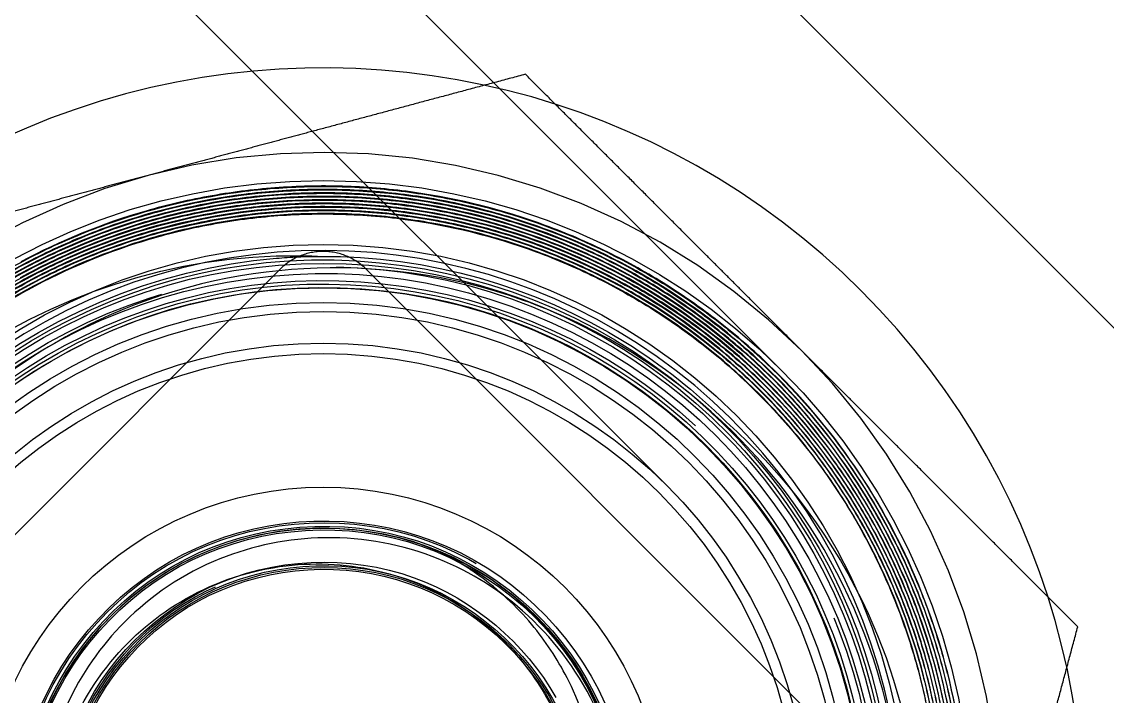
# Model space of a CAD drawing. Header units: millimetres. Extents: x -46397 to 283259, y -8690 to 23983.
# Drawn here: x -18943.75 to -18915.79, y 14786.67 to 14804.05 of the extents above; entities that cross this region are included whole.
import ezdxf

# ---------------------------------------------------------------- set-up
doc = ezdxf.new("R2010")
doc.units = ezdxf.units.MM
doc.linetypes.add('PHANTOM', pattern=[63.5, 31.75, -6.35, 6.35, -6.35, 6.35, -6.35])

# ---------------------------------------------------------------- blocks, each defined once
blk = doc.blocks.new('BO-2')
at = {"color": 251, "linetype": 'PHANTOM', "ltscale": 5}
for p, q in [((742.137, -633.058), (814.209, -705.13)), ((770.389, -676.878), (727.126, -633.615)), ((773.35, -673.918), (739.254, -639.822)), ((751.562, -680.182), (760.432, -671.312)), ((762.65, -671.312), (775.955, -684.618))]:
    blk.add_line(p, q, dxfattribs=at)
for radius in [16.7, 15.054, 13.94, 13.556, 13.329, 12.513, 12.241, 8.803]:
    blk.add_circle((761.541, -685.726), radius, dxfattribs=at)
for radius, start, end in [(19.601, 45, 169.0558), (17.425, 45, 105), (17.425, 105, 165), (14.897, 315, 182.4631), (19.601, 280.9442, 45), (17.425, 345, 45), (7.743, 67.2144, 255), (7.743, 255, 67.2144)]:
    blk.add_arc((761.541, -685.726), radius, start, end, dxfattribs=at)
for points, weights in [([(766.749, -666.291), (761.541, -667.686), (757.031, -668.895)], [1.34963998936, 1.45403500584, 1.45403500584]), ([(773.862, -673.405), (770.561, -670.103), (766.749, -666.291)], [1.45403500584, 1.45403500584, 1.34963998936]), ([(757.031, -668.895), (752.521, -670.103), (747.313, -671.499)], [1.45403500584, 1.45403500584, 1.34963998936]), ([(780.976, -680.519), (777.164, -676.706), (773.862, -673.405)], [1.34963998936, 1.45403500584, 1.45403500584]), ([(778.372, -690.236), (779.581, -685.726), (780.976, -680.519)], [1.45403500584, 1.45403500584, 1.34963998936])]:
    blk.add_rational_spline(points, weights, degree=2, dxfattribs=at)
for points, knots in [([(758.348, -669.582), (759.497, -669.354), (760.651, -669.251), (761.811, -669.269), (762.97, -669.287), (764.146, -669.431), (765.276, -669.693), (766.406, -669.955), (767.501, -670.334), (768.559, -670.832)], [0.45875561, 0.45875561, 0.45875561, 0.45875561, 0.46097182, 0.46097182, 0.46097182, 0.463188031, 0.463188031, 0.463188031, 0.465404242, 0.465404242, 0.465404242, 0.465404242]), ([(762.99, -669.319), (762.413, -669.268), (761.833, -669.248), (761.249, -669.259), (760.665, -669.27), (760.078, -669.312), (759.5, -669.385)], [0.276470848, 0.276470848, 0.276470848, 0.276470848, 0.277584763, 0.277584763, 0.277584763, 0.278698679, 0.278698679, 0.278698679, 0.278698679]), ([(766.408, -669.987), (765.848, -669.815), (765.28, -669.672), (764.71, -669.561), (764.14, -669.45), (763.567, -669.369), (762.99, -669.319)], [0.274243016, 0.274243016, 0.274243016, 0.274243016, 0.275356932, 0.275356932, 0.275356932, 0.276470848, 0.276470848, 0.276470848, 0.276470848]), ([(759.49, -669.565), (758.916, -669.638), (758.346, -669.742), (757.781, -669.876), (757.216, -670.011), (756.652, -670.178), (756.101, -670.373)], [0.410140725, 0.410140725, 0.410140725, 0.410140725, 0.41125464, 0.41125464, 0.41125464, 0.412368556, 0.412368556, 0.412368556, 0.412368556]), ([(758.195, -669.795), (758.764, -669.675), (759.345, -669.584), (759.927, -669.526), (760.508, -669.467), (761.089, -669.441), (761.668, -669.445), (762.247, -669.449), (762.825, -669.483), (763.402, -669.549)], [0.32799918, 0.32799918, 0.32799918, 0.32799918, 0.329107285, 0.329107285, 0.329107285, 0.33021539, 0.33021539, 0.33021539, 0.331323496, 0.331323496, 0.331323496, 0.331323496]), ([(764.199, -669.829), (763.625, -669.733), (763.039, -669.668), (762.456, -669.636), (761.873, -669.603), (761.293, -669.602), (760.715, -669.632), (760.137, -669.663), (759.561, -669.724), (758.987, -669.816)], [0.537127108, 0.537127108, 0.537127108, 0.537127108, 0.538241023, 0.538241023, 0.538241023, 0.539354939, 0.539354939, 0.539354939, 0.540468855, 0.540468855, 0.540468855, 0.540468855]), ([(762.979, -669.496), (762.399, -669.445), (761.81, -669.425), (761.227, -669.437), (760.643, -669.448), (760.065, -669.491), (759.49, -669.565)], [0.407912893, 0.407912893, 0.407912893, 0.407912893, 0.409026809, 0.409026809, 0.409026809, 0.410140725, 0.410140725, 0.410140725, 0.410140725]), ([(763.256, -669.433), (762.676, -669.373), (762.096, -669.343), (761.518, -669.345), (760.939, -669.346), (760.36, -669.378), (759.782, -669.441)], [0.34219187, 0.34219187, 0.34219187, 0.34219187, 0.343305786, 0.343305786, 0.343305786, 0.344419702, 0.344419702, 0.344419702, 0.344419702]), ([(760.272, -669.406), (760.852, -669.36), (761.44, -669.346), (762.024, -669.362), (762.608, -669.379), (763.187, -669.427), (763.761, -669.505)], [0.3944855, 0.3944855, 0.3944855, 0.3944855, 0.395593605, 0.395593605, 0.395593605, 0.396701711, 0.396701711, 0.396701711, 0.396701711]), ([(764.515, -669.445), (765.087, -669.549), (765.66, -669.685), (766.22, -669.85), (767.341, -670.179), (768.411, -670.621), (769.432, -671.173)], [0.528566246, 0.528566246, 0.528566246, 0.528566246, 0.529674351, 0.529674351, 0.529674351, 0.531890562, 0.531890562, 0.531890562, 0.531890562]), ([(758.987, -669.816), (758.413, -669.909), (757.839, -670.034), (757.275, -670.189), (756.148, -670.5), (755.071, -670.927), (754.044, -671.468)], [0.540468855, 0.540468855, 0.540468855, 0.540468855, 0.54158277, 0.54158277, 0.54158277, 0.543810601, 0.543810601, 0.543810601, 0.543810601]), ([(758.648, -669.785), (758.076, -669.889), (757.512, -670.024), (756.957, -670.188), (756.402, -670.352), (755.855, -670.546), (755.317, -670.771)], [0.475861747, 0.475861747, 0.475861747, 0.475861747, 0.476975663, 0.476975663, 0.476975663, 0.478089579, 0.478089579, 0.478089579, 0.478089579]), ([(762.238, -669.714), (761.658, -669.689), (761.069, -669.696), (760.486, -669.735), (759.32, -669.813), (758.179, -670.016), (757.064, -670.341)], [0.60284813, 0.60284813, 0.60284813, 0.60284813, 0.603962046, 0.603962046, 0.603962046, 0.606189877, 0.606189877, 0.606189877, 0.606189877]), ([(758.15, -670.167), (759.285, -669.918), (760.436, -669.795), (761.605, -669.799), (762.189, -669.8), (762.777, -669.835), (763.355, -669.9)], [0.070918742, 0.070918742, 0.070918742, 0.070918742, 0.073134952, 0.073134952, 0.073134952, 0.074243058, 0.074243058, 0.074243058, 0.074243058]), ([(759.273, -669.784), (759.848, -669.702), (760.431, -669.65), (761.017, -669.63), (761.603, -669.611), (762.184, -669.623), (762.762, -669.667)], [0.199458961, 0.199458961, 0.199458961, 0.199458961, 0.200567066, 0.200567066, 0.200567066, 0.201675171, 0.201675171, 0.201675171, 0.201675171]), ([(760.161, -669.948), (760.738, -669.897), (761.319, -669.878), (761.905, -669.891), (762.49, -669.904), (763.075, -669.949), (763.651, -670.026)], [0.008864843, 0.008864843, 0.008864843, 0.008864843, 0.009972948, 0.009972948, 0.009972948, 0.011081053, 0.011081053, 0.011081053, 0.011081053]), ([(765.128, -669.841), (766.271, -670.098), (767.367, -670.473), (768.419, -670.961), (769.471, -671.45), (770.485, -672.062), (771.409, -672.764)], [0.332431601, 0.332431601, 0.332431601, 0.332431601, 0.334647812, 0.334647812, 0.334647812, 0.336864022, 0.336864022, 0.336864022, 0.336864022]), ([(759.709, -669.895), (759.129, -669.962), (758.548, -670.063), (757.981, -670.194), (757.413, -670.324), (756.856, -670.485), (756.31, -670.676)], [0.668569153, 0.668569153, 0.668569153, 0.668569153, 0.669683069, 0.669683069, 0.669683069, 0.670796985, 0.670796985, 0.670796985, 0.670796985]), ([(756.747, -670.635), (757.305, -670.457), (757.873, -670.31), (758.442, -670.196), (759.011, -670.082), (759.584, -669.999), (760.161, -669.948)], [0.006648632, 0.006648632, 0.006648632, 0.006648632, 0.007756737, 0.007756737, 0.007756737, 0.008864843, 0.008864843, 0.008864843, 0.008864843]), ([(770.35, -672.116), (769.365, -671.48), (768.325, -670.958), (767.24, -670.552), (766.698, -670.349), (766.143, -670.174), (765.577, -670.029)], [0.468064338, 0.468064338, 0.468064338, 0.468064338, 0.470292169, 0.470292169, 0.470292169, 0.471406085, 0.471406085, 0.471406085, 0.471406085]), ([(765.926, -670.134), (766.484, -670.29), (767.034, -670.476), (767.576, -670.693), (768.118, -670.91), (768.652, -671.159), (769.165, -671.432)], [0.268161492, 0.268161492, 0.268161492, 0.268161492, 0.269269597, 0.269269597, 0.269269597, 0.270377702, 0.270377702, 0.270377702, 0.270377702]), ([(757.064, -670.341), (756.507, -670.504), (755.953, -670.699), (755.412, -670.923), (754.872, -671.147), (754.348, -671.399), (753.84, -671.678)], [0.606189877, 0.606189877, 0.606189877, 0.606189877, 0.607303793, 0.607303793, 0.607303793, 0.608417709, 0.608417709, 0.608417709, 0.608417709]), ([(754.049, -671.578), (754.566, -671.304), (755.094, -671.06), (755.632, -670.846), (756.17, -670.631), (756.719, -670.447), (757.278, -670.292)], [0.131864535, 0.131864535, 0.131864535, 0.131864535, 0.13297264, 0.13297264, 0.13297264, 0.134080746, 0.134080746, 0.134080746, 0.134080746]), ([(766.184, -670.301), (767.308, -670.638), (768.376, -671.091), (769.389, -671.655), (769.895, -671.937), (770.388, -672.246), (770.866, -672.585)], [0.203891382, 0.203891382, 0.203891382, 0.203891382, 0.206107593, 0.206107593, 0.206107593, 0.207215698, 0.207215698, 0.207215698, 0.207215698]), ([(767.142, -670.338), (768.243, -670.738), (769.284, -671.248), (770.266, -671.865), (771.248, -672.482), (772.178, -673.215), (773.007, -674.027)], [0.398917921, 0.398917921, 0.398917921, 0.398917921, 0.401134132, 0.401134132, 0.401134132, 0.403350343, 0.403350343, 0.403350343, 0.403350343]), ([(752.168, -672.315), (752.645, -671.981), (753.136, -671.675), (753.643, -671.395), (754.15, -671.115), (754.671, -670.862), (755.208, -670.636)], [0.388944973, 0.388944973, 0.388944973, 0.388944973, 0.390053079, 0.390053079, 0.390053079, 0.391161184, 0.391161184, 0.391161184, 0.391161184]), ([(752.795, -672.213), (753.281, -671.898), (753.783, -671.609), (754.301, -671.348), (754.82, -671.086), (755.358, -670.85), (755.906, -670.645)], [0.195026539, 0.195026539, 0.195026539, 0.195026539, 0.196134645, 0.196134645, 0.196134645, 0.19724275, 0.19724275, 0.19724275, 0.19724275]), ([(746.106, -682.393), (746.963, -679.189), (748.84, -676.293), (751.453, -674.224), (753.988, -672.217), (757.124, -671.064), (760.331, -670.968)], [0.01113418, 0.01113418, 0.01113418, 0.01113418, 0.01744143, 0.01744143, 0.01744143, 0.02355715, 0.02355715, 0.02355715, 0.02355715]), ([(753.623, -697.164), (752.499, -696.388), (751.488, -695.45), (748.794, -692.063), (747.719, -689.143), (747.519, -683.221), (748.395, -680.234), (751.765, -675.354), (754.249, -673.476), (759.866, -671.563), (762.983, -671.534), (768.638, -673.344), (771.16, -675.179), (774.625, -680.005), (775.559, -682.983), (775.468, -688.927), (774.443, -691.877), (770.826, -696.6), (768.244, -698.361), (762.522, -700.001), (759.397, -699.876), (753.821, -697.784), (751.384, -695.821), (748.149, -690.815), (747.36, -687.785), (747.744, -681.834), (748.916, -678.928), (752.772, -674.373), (755.446, -672.737), (761.261, -671.375), (764.385, -671.653), (769.87, -674.025), (772.216, -676.111), (775.211, -681.286), (775.852, -684.361), (775.174, -690.306), (773.857, -693.16), (769.768, -697.534), (767.008, -699.042), (761.115, -700.12), (757.998, -699.687), (752.619, -697.041), (750.372, -694.835), (747.626, -689.502), (747.134, -686.39), (748.106, -680.466), (749.567, -677.672), (753.878, -673.491), (756.718, -672.115), (762.676, -671.325), (765.778, -671.912), (771.038, -674.828), (773.181, -677.149), (775.67, -682.628), (776.009, -685.771), (774.743, -691.658), (773.142, -694.386), (768.616, -698.363), (765.703, -699.602), (759.695, -700.1), (756.616, -699.359), (751.489, -696.179), (749.456, -693.747), (747.232, -688.135), (747.047, -684.969), (748.604, -679.133), (750.343, -676.478), (755.074, -672.716), (758.053, -671.619), (764.098, -671.415), (767.147, -672.309), (772.127, -675.748), (774.044, -678.284), (775.997, -684.017), (776.026, -687.198), (774.178, -692.969), (772.306, -695.544), (767.38, -699.08), (764.341, -700.033), (758.274, -699.94), (755.263, -698.894), (750.443, -695.203), (748.647, -692.567), (746.973, -686.727), (747.1, -683.539), (749.236, -677.847), (751.238, -675.36), (756.347, -672.059), (759.44, -671.254), (765.514, -671.646), (768.479, -672.842), (773.127, -676.778), (774.797, -679.507), (776.187, -685.44), (775.902, -688.629), (773.482, -694.226), (771.353, -696.62), (766.072, -699.676), (762.934, -700.33), (756.868, -699.638), (753.955, -698.294), (749.492, -694.122), (747.953, -691.306), (746.853, -685.292), (747.295, -682.111), (749.995, -676.622), (752.246, -674.329), (757.688, -671.527), (760.864, -671.026), (766.908, -672.017), (769.76, -673.508), (774.026, -677.908), (775.43, -680.805), (776.236, -686.884), (775.637, -690.05), (772.661, -695.416), (770.293, -697.603), (764.702, -700.143), (761.495, -700.488), (755.489, -699.197), (752.705, -697.564), (748.647, -692.945), (747.384, -689.973), (746.875, -683.843), (747.631, -680.701), (750.877, -675.47), (753.357, -673.396), (759.083, -671.127), (762.313, -670.938), (768.268, -672.528), (770.976, -674.301), (774.815, -679.128), (775.934, -682.168), (776.142, -688.335), (775.23, -691.446), (771.721, -696.527), (769.134, -698.483), (763.285, -700.474), (760.039, -700.504), (754.152, -698.619), (751.525, -696.709), (747.917, -691.684), (746.945, -688.583), (747.041, -682.394), (748.108, -679.322), (751.873, -674.405), (754.562, -672.572), (760.52, -670.865), (763.773, -670.994), (769.579, -673.173), (772.116, -675.216), (775.484, -680.428), (776.305, -683.583), (775.905, -689.779), (774.684, -692.804), (770.669, -697.545), (767.886, -699.249), (761.833, -700.666), (758.58, -700.376), (752.87, -697.908), (750.429, -695.736), (747.312, -690.348), (746.644, -687.147), (747.35, -680.959), (748.721, -677.989), (752.977, -673.436), (755.85, -671.866), (761.984, -670.744), (765.229, -671.195), (770.827, -673.949), (773.166, -676.245), (776.024, -681.796), (776.536, -685.036), (775.524, -691.201), (774.004, -694.109), (769.516, -698.461), (766.56, -699.892), (760.36, -700.715), (757.131, -700.103), (751.658, -697.068), (749.427, -694.653), (746.837, -688.951), (746.485, -685.68), (747.802, -679.553), (749.468, -676.714), (754.178, -672.576), (757.209, -671.287), (760.711, -670.997), (761.087, -670.98), (761.464, -670.979)], [0.0042069, 0.0042069, 0.0042069, 0.0042069, 0.0078125, 0.0078125, 0.015625, 0.015625, 0.0234375, 0.0234375, 0.03125, 0.03125, 0.0390625, 0.0390625, 0.046875, 0.046875, 0.0546875, 0.0546875, 0.0625, 0.0625, 0.0703125, 0.0703125, 0.078125, 0.078125, 0.0859375, 0.0859375, 0.09375, 0.09375, 0.1015625, 0.1015625, 0.109375, 0.109375, 0.1171875, 0.1171875, 0.125, 0.125, 0.1328125, 0.1328125, 0.140625, 0.140625, 0.1484375, 0.1484375, 0.15625, 0.15625, 0.1640625, 0.1640625, 0.171875, 0.171875, 0.1796875, 0.1796875, 0.1875, 0.1875, 0.1953125, 0.1953125, 0.203125, 0.203125, 0.2109375, 0.2109375, 0.21875, 0.21875, 0.2265625, 0.2265625, 0.234375, 0.234375, 0.2421875, 0.2421875, 0.25, 0.25, 0.2578125, 0.2578125, 0.265625, 0.265625, 0.2734375, 0.2734375, 0.28125, 0.28125, 0.2890625, 0.2890625, 0.296875, 0.296875, 0.3046875, 0.3046875, 0.3125, 0.3125, 0.3203125, 0.3203125, 0.328125, 0.328125, 0.3359375, 0.3359375, 0.34375, 0.34375, 0.3515625, 0.3515625, 0.359375, 0.359375, 0.3671875, 0.3671875, 0.375, 0.375, 0.3828125, 0.3828125, 0.390625, 0.390625, 0.3984375, 0.3984375, 0.40625, 0.40625, 0.4140625, 0.4140625, 0.421875, 0.421875, 0.4296875, 0.4296875, 0.4375, 0.4375, 0.4453125, 0.4453125, 0.453125, 0.453125, 0.4609375, 0.4609375, 0.46875, 0.46875, 0.4765625, 0.4765625, 0.484375, 0.484375, 0.4921875, 0.4921875, 0.5, 0.5, 0.5078125, 0.5078125, 0.515625, 0.515625, 0.5234375, 0.5234375, 0.53125, 0.53125, 0.5390625, 0.5390625, 0.546875, 0.546875, 0.5546875, 0.5546875, 0.5625, 0.5625, 0.5703125, 0.5703125, 0.578125, 0.578125, 0.5859375, 0.5859375, 0.59375, 0.59375, 0.6015625, 0.6015625, 0.609375, 0.609375, 0.6171875, 0.6171875, 0.625, 0.625, 0.6328125, 0.6328125, 0.640625, 0.640625, 0.6484375, 0.6484375, 0.65625, 0.65625, 0.6640625, 0.6640625, 0.671875, 0.671875, 0.6796875, 0.6796875, 0.6875, 0.6875, 0.6953125, 0.6953125, 0.703125, 0.703125, 0.7109375, 0.7109375, 0.71875, 0.71875, 0.7265625, 0.7265625, 0.7275, 0.7275, 0.7275, 0.7275]), ([(762.65, -671.312), (762.51, -671.172), (762.333, -671.051), (761.945, -670.891), (761.733, -670.852), (761.34, -670.854), (761.131, -670.893), (760.747, -671.052), (760.571, -671.173), (760.432, -671.312)], [0.3043373, 0.3043373, 0.3043373, 0.3043373, 0.3428862, 0.3428862, 0.3814351, 0.3814351, 0.4190796, 0.4190796, 0.456724, 0.456724, 0.456724, 0.456724]), ([(773.277, -674.665), (772.876, -674.24), (772.449, -673.834), (772.006, -673.457), (771.563, -673.08), (771.102, -672.729), (770.623, -672.403), (770.144, -672.077), (769.648, -671.777), (769.134, -671.503), (768.62, -671.23), (768.085, -670.981), (767.544, -670.764)], [0.530443614, 0.530443614, 0.530443614, 0.530443614, 0.531557529, 0.531557529, 0.531557529, 0.532671445, 0.532671445, 0.532671445, 0.533785361, 0.533785361, 0.533785361, 0.534899276, 0.534899276, 0.534899276, 0.534899276]), ([(745.955, -688.47), (746.224, -689.838), (746.671, -691.167), (747.916, -693.695), (748.713, -694.876), (751.041, -697.476), (752.714, -698.733), (756.573, -700.576), (758.593, -701.018), (762.342, -701.204), (764.22, -700.958), (766.953, -700.065), (767.872, -699.661), (770.461, -698.205), (771.982, -696.913), (774.452, -693.802), (775.37, -691.997), (776.39, -688.37), (776.567, -686.585), (776.34, -683.85), (776.168, -682.901), (775.409, -680.222), (774.593, -678.568), (772.332, -675.563), (770.865, -674.257), (768.402, -672.811), (767.567, -672.421), (764.77, -671.425), (762.84, -671.2), (759.337, -671.393), (757.498, -671.797), (754.854, -673.053), (754.065, -673.526), (751.905, -675.118), (750.683, -676.425), (748.763, -679.47), (748.097, -681.199), (747.5, -684.584), (747.494, -686.203), (747.77, -687.793)], [-5.991371, -5.991371, -5.991371, -5.991371, -5.756166, -5.756166, -5.51587, -5.51587, -5.167354, -5.167354, -4.794198, -4.794198, -4.422975, -4.422975, -4.225, -4.225, -3.835017, -3.835017, -3.438431, -3.438431, -3.085621, -3.085621, -2.895458, -2.895458, -2.534856, -2.534856, -2.151513, -2.151513, -1.969769, -1.969769, -1.564136, -1.564136, -1.177055, -1.177055, -1.000421, -1.000421, -0.66023, -0.66023, -0.308798, -0.308798, 0, 0, 0, 0]), ([(772.42, -673.584), (771.985, -673.194), (771.525, -672.826), (771.053, -672.487), (770.58, -672.148), (770.092, -671.836), (769.588, -671.551)], [0.401229399, 0.401229399, 0.401229399, 0.401229399, 0.402343315, 0.402343315, 0.402343315, 0.403457231, 0.403457231, 0.403457231, 0.403457231]), ([(774.782, -676.829), (774.458, -676.348), (774.108, -675.884), (773.73, -675.437), (773.352, -674.99), (772.948, -674.564), (772.527, -674.164), (771.684, -673.364), (770.762, -672.663), (769.76, -672.061)], [0.657429997, 0.657429997, 0.657429997, 0.657429997, 0.658543912, 0.658543912, 0.658543912, 0.659657828, 0.659657828, 0.659657828, 0.661885659, 0.661885659, 0.661885659, 0.661885659]), ([(770.143, -672.417), (770.629, -672.73), (771.1, -673.071), (771.553, -673.44), (772.006, -673.809), (772.442, -674.205), (772.849, -674.62)], [0.015513475, 0.015513475, 0.015513475, 0.015513475, 0.01662158, 0.01662158, 0.01662158, 0.017729685, 0.017729685, 0.017729685, 0.017729685]), ([(775.868, -677.752), (775.303, -676.739), (774.635, -675.792), (773.863, -674.913), (773.476, -674.474), (773.065, -674.054), (772.638, -673.661)], [0.33216663, 0.33216663, 0.33216663, 0.33216663, 0.334394461, 0.334394461, 0.334394461, 0.335508377, 0.335508377, 0.335508377, 0.335508377]), ([(773.007, -674.027), (773.836, -674.838), (774.575, -675.731), (775.22, -676.707), (775.542, -677.195), (775.839, -677.702), (776.106, -678.218)], [0.403350343, 0.403350343, 0.403350343, 0.403350343, 0.405566553, 0.405566553, 0.405566553, 0.406674659, 0.406674659, 0.406674659, 0.406674659]), ([(776.963, -679.652), (776.537, -678.573), (775.989, -677.523), (775.346, -676.558), (774.704, -675.592), (773.965, -674.7), (773.128, -673.882)], [0.198496753, 0.198496753, 0.198496753, 0.198496753, 0.200724584, 0.200724584, 0.200724584, 0.202952415, 0.202952415, 0.202952415, 0.202952415]), ([(774.968, -677.276), (774.656, -676.783), (774.32, -676.31), (773.96, -675.857), (773.599, -675.404), (773.214, -674.971), (772.804, -674.558)], [0.720923188, 0.720923188, 0.720923188, 0.720923188, 0.722037104, 0.722037104, 0.722037104, 0.72315102, 0.72315102, 0.72315102, 0.72315102]), ([(775.235, -677.371), (774.93, -676.873), (774.596, -676.387), (774.24, -675.927), (773.884, -675.466), (773.505, -675.028), (773.103, -674.611)], [0.59282289, 0.59282289, 0.59282289, 0.59282289, 0.593936805, 0.593936805, 0.593936805, 0.595050721, 0.595050721, 0.595050721, 0.595050721]), ([(773.936, -675.15), (774.317, -675.595), (774.673, -676.061), (775.001, -676.54), (775.329, -677.02), (775.63, -677.514), (775.904, -678.024)], [0.339080233, 0.339080233, 0.339080233, 0.339080233, 0.340188339, 0.340188339, 0.340188339, 0.341296444, 0.341296444, 0.341296444, 0.341296444]), ([(773.831, -675.575), (774.2, -676.021), (774.545, -676.487), (774.865, -676.974), (775.185, -677.46), (775.482, -677.97), (775.747, -678.489)], [0.081999795, 0.081999795, 0.081999795, 0.081999795, 0.0831079, 0.0831079, 0.0831079, 0.084216006, 0.084216006, 0.084216006, 0.084216006]), ([(774.702, -675.674), (775.414, -676.605), (776.019, -677.599), (776.515, -678.646), (776.763, -679.169), (776.984, -679.706), (777.177, -680.257)], [0.536322983, 0.536322983, 0.536322983, 0.536322983, 0.538539194, 0.538539194, 0.538539194, 0.539647299, 0.539647299, 0.539647299, 0.539647299]), ([(775, -677.348), (775.309, -677.844), (775.593, -678.36), (775.844, -678.885), (776.096, -679.41), (776.317, -679.945), (776.509, -680.492)], [0.019945896, 0.019945896, 0.019945896, 0.019945896, 0.021054001, 0.021054001, 0.021054001, 0.022162107, 0.022162107, 0.022162107, 0.022162107]), ([(777.486, -683.917), (777.421, -683.341), (777.324, -682.769), (777.195, -682.199), (777.066, -681.629), (776.905, -681.063), (776.715, -680.513), (776.336, -679.414), (775.843, -678.366), (775.235, -677.371)], [0.588367227, 0.588367227, 0.588367227, 0.588367227, 0.589481143, 0.589481143, 0.589481143, 0.590595058, 0.590595058, 0.590595058, 0.59282289, 0.59282289, 0.59282289, 0.59282289]), ([(777.303, -682.275), (777.178, -681.708), (777.023, -681.15), (776.839, -680.601), (776.654, -680.052), (776.44, -679.512), (776.195, -678.982), (775.95, -678.451), (775.675, -677.931), (775.376, -677.433)], [0.524874036, 0.524874036, 0.524874036, 0.524874036, 0.525987951, 0.525987951, 0.525987951, 0.527101867, 0.527101867, 0.527101867, 0.528215783, 0.528215783, 0.528215783, 0.528215783]), ([(759.551, -693.153), (759.512, -693.143), (759.473, -693.132), (757.493, -692.57), (755.79, -691.221), (753.83, -687.69), (753.584, -685.53), (754.703, -681.645), (756.061, -679.946), (759.605, -677.996), (761.769, -677.758), (765.655, -678.894), (767.352, -680.261), (769.291, -683.818), (769.52, -685.986), (768.367, -689.873), (766.992, -691.567), (763.422, -693.495), (761.249, -693.716), (757.361, -692.547), (755.67, -691.162), (753.753, -687.579), (753.54, -685.403), (754.727, -681.513), (756.12, -679.825), (759.716, -677.92), (761.896, -677.715), (765.787, -678.919), (767.472, -680.32), (769.366, -683.929), (769.563, -686.114), (768.342, -690.005), (766.932, -691.688), (763.31, -693.57), (761.121, -693.758), (757.229, -692.52), (755.55, -691.101), (753.679, -687.467), (753.499, -685.274), (754.754, -681.381), (756.182, -679.705), (759.828, -677.846), (762.025, -677.674), (765.919, -678.946), (767.592, -680.383), (769.44, -684.042), (769.603, -686.243), (768.314, -690.137), (766.869, -691.807), (763.196, -693.643), (760.992, -693.798), (757.097, -692.491), (755.43, -691.038), (753.606, -687.353), (753.459, -685.145), (754.783, -681.249), (756.246, -679.586), (759.943, -677.773), (762.155, -677.635), (766.051, -678.977), (767.711, -680.448), (769.512, -684.157), (769.642, -686.373), (768.283, -690.27), (766.803, -691.927), (763.081, -693.715), (760.861, -693.836), (756.964, -692.46), (755.311, -690.972), (753.534, -687.237), (753.422, -685.014), (754.815, -681.116), (756.312, -679.467), (760.06, -677.702), (762.287, -677.598), (766.184, -679.009), (767.83, -680.515), (769.583, -684.274), (769.678, -686.505), (768.25, -690.402), (766.735, -692.045), (762.963, -693.785), (760.729, -693.872), (756.832, -692.426), (755.193, -690.903), (753.465, -687.119), (753.387, -684.881), (754.85, -680.984), (756.381, -679.348), (760.178, -677.633), (762.419, -677.564), (766.317, -679.044), (767.948, -680.584), (769.651, -684.393), (769.712, -686.638), (768.214, -690.535), (766.665, -692.163), (764.084, -693.305), (763.372, -693.504), (762.646, -693.604)], [0.1246883, 0.1246883, 0.1246883, 0.1246883, 0.125, 0.125, 0.140625, 0.140625, 0.15625, 0.15625, 0.171875, 0.171875, 0.1875, 0.1875, 0.203125, 0.203125, 0.21875, 0.21875, 0.234375, 0.234375, 0.25, 0.25, 0.265625, 0.265625, 0.28125, 0.28125, 0.296875, 0.296875, 0.3125, 0.3125, 0.328125, 0.328125, 0.34375, 0.34375, 0.359375, 0.359375, 0.375, 0.375, 0.390625, 0.390625, 0.40625, 0.40625, 0.421875, 0.421875, 0.4375, 0.4375, 0.453125, 0.453125, 0.46875, 0.46875, 0.484375, 0.484375, 0.5, 0.5, 0.515625, 0.515625, 0.53125, 0.53125, 0.546875, 0.546875, 0.5625, 0.5625, 0.578125, 0.578125, 0.59375, 0.59375, 0.609375, 0.609375, 0.625, 0.625, 0.640625, 0.640625, 0.65625, 0.65625, 0.671875, 0.671875, 0.6875, 0.6875, 0.703125, 0.703125, 0.71875, 0.71875, 0.734375, 0.734375, 0.75, 0.75, 0.765625, 0.765625, 0.78125, 0.78125, 0.796875, 0.796875, 0.8125, 0.8125, 0.828125, 0.828125, 0.84375, 0.84375, 0.859375, 0.859375, 0.8648583, 0.8648583, 0.8648583, 0.8648583]), ([(762.646, -693.604), (763.36, -693.491), (764.056, -693.281), (765.509, -692.613), (766.239, -692.114), (767.22, -691.173), (767.537, -690.807), (768.322, -689.715), (768.708, -688.935), (769.251, -687.118), (769.346, -686.077), (769.142, -684.173), (768.899, -683.312), (768.068, -681.599), (767.441, -680.779), (765.99, -679.505), (765.201, -679.028), (763.408, -678.352), (762.407, -678.192), (760.482, -678.266), (759.568, -678.471), (757.761, -679.253), (756.957, -679.843), (755.712, -681.145), (755.223, -681.877), (754.457, -683.644), (754.288, -684.609), (754.268, -686.335), (754.405, -687.178), (755.027, -688.952), (755.544, -689.756), (756.671, -691.007), (757.326, -691.523), (758.425, -692.114), (758.815, -692.281), (760.107, -692.699), (761.048, -692.805), (762.842, -692.655), (763.687, -692.424), (764.957, -691.802), (765.419, -691.503), (766.236, -690.824), (766.594, -690.453), (766.907, -690.046)], [-2.497984, -2.497984, -2.497984, -2.497984, -2.412168, -2.412168, -2.308105, -2.308105, -2.25068, -2.25068, -2.1483, -2.1483, -2.026482, -2.026482, -1.921871, -1.921871, -1.801728, -1.801728, -1.693956, -1.693956, -1.575598, -1.575598, -1.465908, -1.465908, -1.342387, -1.342387, -1.226421, -1.226421, -1.086261, -1.086261, -0.951591, -0.951591, -0.786956, -0.786956, -0.628734, -0.628734, -0.54764, -0.54764, -0.368866, -0.368866, -0.203236, -0.203236, -0.098242, -0.098242, 0, 0, 0, 0]), ([(776.106, -678.218), (776.372, -678.734), (776.61, -679.262), (776.82, -679.801), (777.03, -680.341), (777.211, -680.892), (777.364, -681.456)], [0.406674659, 0.406674659, 0.406674659, 0.406674659, 0.407782764, 0.407782764, 0.407782764, 0.408890869, 0.408890869, 0.408890869, 0.408890869]), ([(767.641, -683.063), (768.246, -684.457), (768.365, -686.061), (767.485, -689.211), (766.322, -690.691), (763.269, -692.403), (761.398, -692.623), (758.027, -691.667), (756.549, -690.496), (754.847, -687.431), (754.633, -685.556), (755.604, -682.183), (756.783, -680.707), (759.86, -679.014), (761.739, -678.807), (765.113, -679.793), (766.587, -680.979), (768.272, -684.069), (768.471, -685.952), (767.471, -689.328), (766.276, -690.8), (763.175, -692.475), (761.288, -692.668), (757.91, -691.652), (756.44, -690.45), (754.774, -687.337), (754.589, -685.445), (755.62, -682.065), (756.83, -680.598), (759.955, -678.942), (761.85, -678.763), (765.231, -679.809), (766.697, -681.027), (768.343, -684.164), (768.515, -686.063), (767.454, -689.446), (766.228, -690.909), (763.079, -692.546), (761.176, -692.71), (757.791, -691.634), (756.331, -690.401), (754.703, -687.24), (754.546, -685.333), (755.638, -681.947), (756.879, -680.489), (760.051, -678.871), (761.962, -678.722), (765.35, -679.828), (766.805, -681.077), (768.414, -684.261), (768.556, -686.176), (767.434, -689.565), (766.177, -691.018), (762.982, -692.616), (761.063, -692.751), (757.673, -691.614), (756.222, -690.349), (754.634, -687.142), (754.506, -685.22), (755.658, -681.829), (756.931, -680.38), (760.15, -678.802), (762.076, -678.682), (765.468, -679.849), (766.914, -681.13), (768.482, -684.36), (768.595, -686.29), (767.413, -689.683), (766.124, -691.126), (762.882, -692.685), (760.949, -692.79), (757.554, -691.592), (756.114, -690.296), (754.566, -687.043), (754.467, -685.106), (755.681, -681.71), (756.985, -680.272), (760.25, -678.734), (762.191, -678.643), (765.418, -679.811), (766.734, -680.93), (767.538, -682.343)], [0.0801539, 0.0801539, 0.0801539, 0.0801539, 0.09375, 0.09375, 0.109375, 0.109375, 0.125, 0.125, 0.140625, 0.140625, 0.15625, 0.15625, 0.171875, 0.171875, 0.1875, 0.1875, 0.203125, 0.203125, 0.21875, 0.21875, 0.234375, 0.234375, 0.25, 0.25, 0.265625, 0.265625, 0.28125, 0.28125, 0.296875, 0.296875, 0.3125, 0.3125, 0.328125, 0.328125, 0.34375, 0.34375, 0.359375, 0.359375, 0.375, 0.375, 0.390625, 0.390625, 0.40625, 0.40625, 0.421875, 0.421875, 0.4375, 0.4375, 0.453125, 0.453125, 0.46875, 0.46875, 0.484375, 0.484375, 0.5, 0.5, 0.515625, 0.515625, 0.53125, 0.53125, 0.546875, 0.546875, 0.5625, 0.5625, 0.578125, 0.578125, 0.59375, 0.59375, 0.609375, 0.609375, 0.625, 0.625, 0.640625, 0.640625, 0.65625, 0.65625, 0.671875, 0.671875, 0.6875, 0.6875, 0.7015687, 0.7015687, 0.7015687, 0.7015687]), ([(759.531, -693.227), (760.119, -693.384), (760.723, -693.471), (761.707, -693.496), (762.084, -693.479), (763.155, -693.351), (763.838, -693.173), (764.809, -692.773), (765.12, -692.62), (765.89, -692.174), (766.33, -691.854), (767.088, -691.17), (767.412, -690.818), (767.995, -690.055), (768.251, -689.645), (768.624, -688.902), (768.76, -688.578), (768.951, -688.021), (769.018, -687.792), (769.171, -687.16), (769.236, -686.754), (769.308, -685.84), (769.299, -685.334), (769.191, -684.416), (769.109, -684.004), (768.862, -683.141), (768.688, -682.695), (768.371, -682.061), (768.258, -681.859), (767.925, -681.318), (767.686, -680.991), (767.099, -680.308), (766.74, -679.964), (766.023, -679.397), (765.674, -679.164), (765.059, -678.822), (764.802, -678.698), (764.54, -678.588)], [-1.488217, -1.488217, -1.488217, -1.488217, -1.371742, -1.371742, -1.299767, -1.299767, -1.165207, -1.165207, -1.098862, -1.098862, -0.994899, -0.994899, -0.90341, -0.90341, -0.811185, -0.811185, -0.744059, -0.744059, -0.698409, -0.698409, -0.619671, -0.619671, -0.523002, -0.523002, -0.442684, -0.442684, -0.35123, -0.35123, -0.307007, -0.307007, -0.229592, -0.229592, -0.134685, -0.134685, -0.054524, -0.054524, -0.000001, -0.000001, -0.000001, -0.000001]), ([(765.553, -679.199), (765.392, -679.084), (765.227, -678.975), (764.889, -678.771), (764.716, -678.676), (764.54, -678.588)], [0.000001, 0.000001, 0.000001, 0.000001, 0.03785477, 0.03785477, 0.07570844, 0.07570844, 0.07570844, 0.07570844]), ([(759.665, -692.727), (759.087, -692.559), (758.532, -692.319), (757.53, -691.728), (757.08, -691.387), (756.083, -690.43), (755.591, -689.764), (754.807, -688.183), (754.56, -687.26), (754.447, -685.49), (754.539, -684.657), (755.042, -682.972), (755.485, -682.142), (756.615, -680.767), (757.271, -680.212), (758.806, -679.341), (759.685, -679.056), (761.41, -678.851), (762.243, -678.902), (763.978, -679.334), (764.787, -679.748), (765.93, -680.602), (766.359, -681.021), (767.103, -681.97), (767.41, -682.498), (767.641, -683.063)], [-1.59145, -1.59145, -1.59145, -1.59145, -1.491925, -1.491925, -1.398913, -1.398913, -1.263393, -1.263393, -1.107988, -1.107988, -0.971167, -0.971167, -0.818133, -0.818133, -0.67792, -0.67792, -0.527233, -0.527233, -0.390653, -0.390653, -0.231368, -0.231368, -0.116876, -0.116876, 0, 0, 0, 0]), ([(766.412, -690.268), (766.896, -689.833), (767.308, -689.329), (768.036, -688.116), (768.271, -687.474), (768.621, -686.165), (768.693, -685.361), (768.516, -683.319), (768.104, -682.378), (767.57, -681.342), (767.265, -680.88), (766.513, -679.982), (766.061, -679.563), (765.559, -679.203)], [-0.5149127, -0.5149127, -0.5149127, -0.5149127, -0.4706599, -0.4706599, -0.4189314, -0.4189314, -0.342217, -0.342217, -0.2247725, -0.2247725, -0.1184951, -0.1184951, -0.0000179, -0.0000179, -0.0000179, -0.0000179]), ([(777.855, -685.974), (777.871, -684.815), (777.766, -683.66), (777.533, -682.509), (777.3, -681.358), (776.949, -680.253), (776.484, -679.191)], [0.392318074, 0.392318074, 0.392318074, 0.392318074, 0.394545906, 0.394545906, 0.394545906, 0.396773737, 0.396773737, 0.396773737, 0.396773737]), ([(777.47, -686.756), (777.543, -685.598), (777.489, -684.415), (777.309, -683.268), (777.13, -682.122), (776.828, -681.003), (776.4, -679.912)], [0.650746503, 0.650746503, 0.650746503, 0.650746503, 0.652974334, 0.652974334, 0.652974334, 0.655202166, 0.655202166, 0.655202166, 0.655202166]), ([(775.576, -680.18), (776.933, -683.146), (777.289, -686.586), (776.61, -689.764), (775.907, -693.05), (774.083, -696.127), (771.556, -698.345), (769.035, -700.557), (765.807, -701.958), (762.431, -702.305)], [0.00393369, 0.00393369, 0.00393369, 0.00393369, 0.01017334, 0.01017334, 0.01017334, 0.01662561, 0.01662561, 0.01662561, 0.02306248, 0.02306248, 0.02306248, 0.02306248]), ([(777.94, -686.129), (777.954, -685.549), (777.937, -684.963), (777.888, -684.379), (777.791, -683.212), (777.572, -682.074), (777.234, -680.965)], [0.326597052, 0.326597052, 0.326597052, 0.326597052, 0.327710967, 0.327710967, 0.327710967, 0.329938798, 0.329938798, 0.329938798, 0.329938798]), ([(777.217, -681.258), (777.537, -682.376), (777.735, -683.517), (777.811, -684.68), (777.849, -685.261), (777.855, -685.851), (777.831, -686.433)], [0.343512655, 0.343512655, 0.343512655, 0.343512655, 0.345728865, 0.345728865, 0.345728865, 0.346836971, 0.346836971, 0.346836971, 0.346836971]), ([(777.364, -681.127), (777.526, -681.683), (777.658, -682.246), (777.761, -682.818), (777.864, -683.39), (777.938, -683.973), (777.98, -684.556)], [0.474269084, 0.474269084, 0.474269084, 0.474269084, 0.47537719, 0.47537719, 0.47537719, 0.476485295, 0.476485295, 0.476485295, 0.476485295]), ([(777.364, -681.456), (777.516, -682.019), (777.64, -682.595), (777.731, -683.17), (777.913, -684.319), (777.973, -685.475), (777.909, -686.638)], [0.408890869, 0.408890869, 0.408890869, 0.408890869, 0.409998975, 0.409998975, 0.409998975, 0.412215185, 0.412215185, 0.412215185, 0.412215185]), ([(777.761, -685.264), (777.744, -684.681), (777.695, -684.102), (777.616, -683.528), (777.537, -682.955), (777.428, -682.386), (777.287, -681.823)], [0.458039097, 0.458039097, 0.458039097, 0.458039097, 0.459153013, 0.459153013, 0.459153013, 0.460266928, 0.460266928, 0.460266928, 0.460266928]), ([(777.362, -682.187), (777.49, -682.754), (777.588, -683.334), (777.654, -683.914), (777.719, -684.495), (777.753, -685.075), (777.756, -685.654)], [0.279242545, 0.279242545, 0.279242545, 0.279242545, 0.28035065, 0.28035065, 0.28035065, 0.281458756, 0.281458756, 0.281458756, 0.281458756])]:
    blk.add_open_spline(points, degree=3, knots=knots, dxfattribs=at)
for points in [[(760.409, -669.207), (759.831, -669.247), (759.257, -669.318), (758.685, -669.418)], [(759.305, -669.332), (759.882, -669.253), (760.47, -669.204), (761.052, -669.186)], [(762.15, -669.178), (761.567, -669.157), (760.986, -669.167), (760.409, -669.207)], [(761.052, -669.186), (761.634, -669.168), (762.214, -669.181), (762.791, -669.225)], [(763.896, -669.334), (763.32, -669.252), (762.733, -669.199), (762.15, -669.178)], [(762.791, -669.225), (763.368, -669.268), (763.943, -669.341), (764.515, -669.445)], [(755.933, -670.163), (757.026, -669.768), (758.15, -669.491), (759.305, -669.332)], [(759.5, -669.385), (758.346, -669.53), (757.22, -669.794), (756.12, -670.179)], [(756.652, -670.014), (757.206, -669.842), (757.774, -669.697), (758.348, -669.582)], [(756.858, -670.044), (757.975, -669.709), (759.113, -669.497), (760.272, -669.406)], [(758.685, -669.418), (758.113, -669.519), (757.541, -669.651), (756.979, -669.813)], [(759.782, -669.441), (759.205, -669.504), (758.624, -669.598), (758.053, -669.723)], [(760.387, -669.564), (759.804, -669.606), (759.22, -669.681), (758.648, -669.785)], [(759.019, -669.733), (760.165, -669.551), (761.322, -669.492), (762.49, -669.56)], [(763.859, -669.686), (762.709, -669.521), (761.551, -669.48), (760.387, -669.564)], [(762.49, -669.56), (763.074, -669.594), (763.658, -669.659), (764.231, -669.755)], [(766.386, -670.166), (765.274, -669.821), (764.138, -669.597), (762.979, -669.496)], [(764.987, -669.708), (764.418, -669.586), (763.836, -669.494), (763.256, -669.433)], [(763.402, -669.549), (763.978, -669.615), (764.556, -669.712), (765.128, -669.841)], [(763.761, -669.505), (764.335, -669.583), (764.904, -669.691), (765.467, -669.83)], [(767.263, -670.182), (766.171, -669.781), (765.048, -669.498), (763.896, -669.334)], [(756.979, -669.813), (755.854, -670.136), (754.78, -670.573), (753.757, -671.119)], [(758.053, -669.723), (756.911, -669.973), (755.813, -670.34), (754.757, -670.822)], [(754.893, -670.87), (755.957, -670.393), (757.058, -670.034), (758.195, -669.795)], [(755.906, -670.645), (757.001, -670.234), (758.124, -669.948), (759.273, -669.784)], [(757.308, -670.1), (757.874, -669.946), (758.446, -669.823), (759.019, -669.733)], [(761.837, -669.879), (760.667, -669.858), (759.513, -669.965), (758.376, -670.198)], [(758.988, -669.917), (760.145, -669.729), (761.302, -669.67), (762.461, -669.736)], [(763.182, -669.871), (762.025, -669.752), (760.867, -669.76), (759.709, -669.895)], [(763.584, -670.007), (763.008, -669.932), (762.422, -669.889), (761.837, -669.879)], [(763.968, -669.882), (763.396, -669.795), (762.819, -669.738), (762.238, -669.714)], [(762.461, -669.736), (763.619, -669.801), (764.787, -669.997), (765.904, -670.311)], [(762.762, -669.667), (763.918, -669.753), (765.059, -669.963), (766.184, -670.301)], [(764.914, -670.146), (764.343, -670.023), (763.761, -669.93), (763.182, -669.871)], [(765.577, -670.029), (765.01, -669.884), (764.434, -669.769), (763.859, -669.686)], [(765.673, -670.237), (765.109, -670.087), (764.541, -669.969), (763.968, -669.882)], [(767.544, -670.764), (766.462, -670.331), (765.347, -670.02), (764.199, -669.829)], [(764.231, -669.755), (764.804, -669.851), (765.369, -669.978), (765.926, -670.134)], [(768.287, -670.791), (767.226, -670.313), (766.126, -669.952), (764.987, -669.708)], [(765.467, -669.83), (766.031, -669.969), (766.591, -670.139), (767.142, -670.338)], [(754.319, -670.845), (754.844, -670.589), (755.386, -670.36), (755.933, -670.163)], [(755.023, -670.619), (755.555, -670.389), (756.098, -670.187), (756.652, -670.014)], [(755.208, -670.636), (755.745, -670.41), (756.3, -670.211), (756.858, -670.044)], [(755.65, -670.648), (756.19, -670.437), (756.742, -670.253), (757.308, -670.1)], [(756.462, -670.635), (757.016, -670.448), (757.582, -670.291), (758.15, -670.167)], [(757.278, -670.292), (757.838, -670.137), (758.41, -670.011), (758.988, -669.917)], [(763.355, -669.9), (763.932, -669.966), (764.504, -670.063), (765.068, -670.191)], [(765.293, -670.323), (764.73, -670.187), (764.16, -670.081), (763.584, -670.007)], [(763.651, -670.026), (764.802, -670.18), (765.927, -670.458), (767.025, -670.861)], [(766.594, -670.605), (766.044, -670.422), (765.485, -670.269), (764.914, -670.146)], [(768.031, -670.775), (767.496, -670.544), (766.943, -670.339), (766.386, -670.166)], [(769.603, -671.356), (768.592, -670.79), (767.527, -670.332), (766.408, -669.987)], [(756.101, -670.373), (754.999, -670.765), (753.955, -671.268), (752.969, -671.88)], [(756.12, -670.179), (755.57, -670.371), (755.024, -670.595), (754.498, -670.845)], [(758.376, -670.198), (757.807, -670.315), (757.24, -670.464), (756.683, -670.644)], [(765.068, -670.191), (765.633, -670.319), (766.192, -670.477), (766.743, -670.667)], [(766.961, -670.827), (766.412, -670.627), (765.856, -670.46), (765.293, -670.323)], [(767.34, -670.779), (766.797, -670.569), (766.237, -670.387), (765.673, -670.237)], [(765.904, -670.311), (767.02, -670.626), (768.095, -671.059), (769.129, -671.614)], [(768.875, -670.873), (768.351, -670.615), (767.81, -670.383), (767.263, -670.182)], [(752.566, -672.257), (753.542, -671.606), (754.57, -671.071), (755.65, -670.648)], [(753.463, -671.394), (753.972, -671.107), (754.492, -670.849), (755.023, -670.619)], [(753.57, -672.048), (754.572, -671.463), (755.63, -670.99), (756.747, -670.635)], [(756.31, -670.676), (755.763, -670.866), (755.227, -671.086), (754.701, -671.337)], [(754.842, -671.282), (755.368, -671.038), (755.907, -670.822), (756.462, -670.635)], [(756.683, -670.644), (756.125, -670.824), (755.583, -671.033), (755.054, -671.271)], [(768.21, -671.243), (767.682, -671.001), (767.143, -670.788), (766.594, -670.605)], [(766.743, -670.667), (767.295, -670.857), (767.841, -671.08), (768.367, -671.329)], [(752.794, -671.688), (753.285, -671.382), (753.793, -671.1), (754.319, -670.845)], [(754.498, -670.845), (753.971, -671.095), (753.461, -671.371), (752.967, -671.673)], [(754.757, -670.822), (754.229, -671.063), (753.71, -671.334), (753.206, -671.633)], [(753.334, -671.673), (753.836, -671.379), (754.36, -671.109), (754.893, -670.87)], [(755.317, -670.771), (754.779, -670.995), (754.248, -671.251), (753.738, -671.532)], [(760.331, -670.968), (760.706, -670.957), (761.084, -670.96), (761.464, -670.979)], [(761.464, -670.979), (764.243, -670.966), (766.98, -671.734), (769.334, -673.195)], [(768.573, -671.514), (768.052, -671.257), (767.511, -671.026), (766.961, -670.827)], [(767.025, -670.861), (767.573, -671.063), (768.113, -671.297), (768.633, -671.556)], [(770.425, -672.376), (769.454, -671.732), (768.426, -671.199), (767.34, -670.779)], [(769.588, -671.551), (769.085, -671.266), (768.566, -671.007), (768.031, -670.775)], [(769.844, -671.596), (769.341, -671.301), (768.817, -671.031), (768.287, -670.791)], [(768.559, -670.832), (769.089, -671.08), (769.606, -671.358), (770.103, -671.66)], [(770.394, -671.723), (769.904, -671.414), (769.398, -671.131), (768.875, -670.873)], [(755.054, -671.271), (753.997, -671.746), (752.994, -672.336), (752.055, -673.039)], [(753.309, -672.099), (753.806, -671.799), (754.317, -671.526), (754.842, -671.282)], [(769.76, -672.061), (769.259, -671.76), (768.738, -671.486), (768.21, -671.243)], [(769.432, -671.173), (769.943, -671.45), (770.442, -671.755), (770.925, -672.086)], [(754.044, -671.468), (753.53, -671.739), (753.027, -672.04), (752.541, -672.367)], [(754.701, -671.337), (754.175, -671.588), (753.657, -671.87), (753.162, -672.177)], [(768.367, -671.329), (769.419, -671.826), (770.406, -672.432), (771.327, -673.147)], [(771.502, -673.385), (770.592, -672.652), (769.616, -672.029), (768.573, -671.514)], [(768.633, -671.556), (769.153, -671.816), (769.656, -672.103), (770.143, -672.417)], [(769.165, -671.432), (770.192, -671.979), (771.15, -672.629), (772.039, -673.384)], [(772.452, -673.375), (771.581, -672.607), (770.615, -671.923), (769.603, -671.356)], [(753.84, -671.678), (753.332, -671.957), (752.841, -672.263), (752.365, -672.596)], [(752.549, -672.482), (753.029, -672.156), (753.532, -671.852), (754.049, -671.578)], [(769.129, -671.614), (770.162, -672.168), (771.121, -672.827), (772, -673.583)], [(771.297, -672.556), (770.832, -672.212), (770.348, -671.892), (769.844, -671.596)], [(770.103, -671.66), (770.599, -671.962), (771.077, -672.288), (771.538, -672.639)], [(771.812, -672.726), (771.356, -672.366), (770.883, -672.032), (770.394, -671.723)], [(773.053, -674.306), (772.235, -673.483), (771.336, -672.752), (770.35, -672.116)], [(770.925, -672.086), (771.408, -672.418), (771.87, -672.772), (772.31, -673.149)], [(771.83, -673.425), (771.383, -673.051), (770.91, -672.699), (770.425, -672.376)], [(770.866, -672.585), (771.345, -672.924), (771.803, -673.288), (772.237, -673.673)], [(772.638, -673.661), (772.21, -673.269), (771.763, -672.9), (771.297, -672.556)], [(771.538, -672.639), (771.998, -672.99), (772.44, -673.366), (772.864, -673.766)], [(771.409, -672.764), (772.332, -673.465), (773.176, -674.26), (773.936, -675.15)], [(773.128, -673.882), (772.71, -673.473), (772.268, -673.086), (771.812, -672.726)], [(769.334, -673.195), (770.268, -673.775), (771.134, -674.461), (771.919, -675.238)], [(771.327, -673.147), (771.787, -673.505), (772.232, -673.892), (772.65, -674.297)], [(772.31, -673.149), (773.191, -673.902), (773.989, -674.743), (774.702, -675.674)], [(772.804, -674.558), (772.394, -674.146), (771.956, -673.751), (771.502, -673.385)], [(773.103, -674.611), (772.702, -674.194), (772.277, -673.798), (771.83, -673.425)], [(772.039, -673.384), (772.483, -673.761), (772.912, -674.166), (773.312, -674.589)], [(774.801, -675.935), (774.106, -674.995), (773.322, -674.142), (772.452, -673.375)], [(772, -673.583), (772.439, -673.961), (772.859, -674.363), (773.259, -674.791)], [(772.237, -673.673), (773.106, -674.442), (773.886, -675.299), (774.575, -676.244)], [(774.748, -676.163), (774.066, -675.223), (773.291, -674.363), (772.42, -673.584)], [(772.864, -673.766), (773.288, -674.167), (773.695, -674.594), (774.073, -675.037)], [(772.65, -674.297), (773.068, -674.703), (773.462, -675.129), (773.831, -675.575)], [(774.215, -675.609), (773.849, -675.151), (773.461, -674.717), (773.053, -674.306)], [(772.849, -674.62), (773.665, -675.449), (774.382, -676.358), (775, -677.348)], [(773.312, -674.589), (773.713, -675.012), (774.088, -675.453), (774.439, -675.914)], [(773.259, -674.791), (773.659, -675.218), (774.035, -675.668), (774.383, -676.133)], [(775.376, -677.433), (774.777, -676.436), (774.078, -675.513), (773.277, -674.665)], [(774.073, -675.037), (774.829, -675.922), (775.484, -676.876), (776.038, -677.9)], [(771.919, -675.238), (773.471, -676.621), (774.72, -678.31), (775.576, -680.18)], [(775.233, -677.032), (774.921, -676.543), (774.582, -676.067), (774.215, -675.609)], [(774.439, -675.914), (774.79, -676.374), (775.116, -676.853), (775.418, -677.351)], [(775.767, -677.397), (775.473, -676.896), (775.149, -676.405), (774.801, -675.935)], [(774.383, -676.133), (775.079, -677.063), (775.669, -678.06), (776.151, -679.125)], [(774.575, -676.244), (774.92, -676.717), (775.239, -677.21), (775.529, -677.714)], [(775.699, -677.633), (775.408, -677.125), (775.089, -676.632), (774.748, -676.163)], [(775.672, -678.32), (775.402, -677.806), (775.105, -677.309), (774.782, -676.829)], [(776.773, -680.148), (776.37, -679.05), (775.855, -678.012), (775.233, -677.032)], [(775.82, -678.809), (775.565, -678.285), (775.279, -677.77), (774.968, -677.276)], [(775.418, -677.351), (775.719, -677.849), (775.996, -678.369), (776.242, -678.898)], [(776.566, -678.94), (776.327, -678.412), (776.061, -677.898), (775.767, -677.397)], [(775.529, -677.714), (775.818, -678.218), (776.078, -678.735), (776.311, -679.266)], [(776.484, -679.191), (776.251, -678.661), (775.99, -678.141), (775.699, -677.633)], [(777.234, -680.965), (776.896, -679.855), (776.433, -678.765), (775.868, -677.752)], [(776.038, -677.9), (776.315, -678.412), (776.567, -678.944), (776.789, -679.484)], [(775.904, -678.024), (776.178, -678.534), (776.425, -679.06), (776.645, -679.601)], [(776.4, -679.912), (776.185, -679.366), (775.942, -678.834), (775.672, -678.32)], [(775.747, -678.489), (776.277, -679.528), (776.688, -680.61), (776.98, -681.737)], [(776.986, -682.081), (776.717, -680.947), (776.328, -679.856), (775.82, -678.809)], [(776.242, -678.898), (776.735, -679.956), (777.108, -681.053), (777.362, -682.187)], [(777.199, -680.561), (777.016, -680.008), (776.805, -679.467), (776.566, -678.94)], [(765.559, -679.203), (765.557, -679.202), (765.554, -679.2), (765.553, -679.199)], [(776.151, -679.125), (776.392, -679.657), (776.605, -680.206), (776.786, -680.758)], [(776.311, -679.266), (776.544, -679.796), (776.748, -680.339), (776.923, -680.896)], [(776.645, -679.601), (776.865, -680.142), (777.057, -680.699), (777.217, -681.258)], [(776.789, -679.484), (777.01, -680.024), (777.202, -680.571), (777.364, -681.127)], [(777.894, -683), (777.701, -681.846), (777.389, -680.73), (776.963, -679.652)], [(777.287, -681.823), (777.147, -681.259), (776.975, -680.697), (776.773, -680.148)], [(776.509, -680.492), (776.7, -681.038), (776.862, -681.595), (776.994, -682.163)], [(777.177, -680.257), (777.371, -680.809), (777.536, -681.373), (777.669, -681.939)], [(776.786, -680.758), (776.967, -681.311), (777.116, -681.87), (777.236, -682.437)], [(777.66, -682.253), (777.537, -681.684), (777.382, -681.115), (777.199, -680.561)], [(776.923, -680.896), (777.099, -681.453), (777.245, -682.024), (777.358, -682.594)], [(776.98, -681.737), (777.126, -682.3), (777.243, -682.878), (777.326, -683.455)], [(777.295, -683.807), (777.224, -683.229), (777.12, -682.648), (776.986, -682.081)], [(776.994, -682.163), (777.125, -682.731), (777.226, -683.312), (777.294, -683.891)], [(777.669, -681.939), (777.936, -683.071), (778.082, -684.219), (778.107, -685.384)], [(777.585, -684.003), (777.522, -683.421), (777.427, -682.842), (777.303, -682.275)], [(778.033, -685.705), (778.031, -684.542), (777.906, -683.391), (777.66, -682.253)]]:
    blk.add_open_spline(points, degree=3, dxfattribs=at)

msp = doc.modelspace()

# ---------------------------------------------------------------- hatches: boundary and pattern name
h = msp.add_hatch()
h.set_pattern_fill('AR-HBONE', color=1, scale=0.3)
h.set_pattern_definition([(45, (0, 17679.127), (0, 43.10523), [91.44, -30.48]), (135, (21.553, 17700.68), (4e-15, 43.10523), [91.44, -30.48])])
edge = h.paths.add_edge_path()
edge.add_arc((-16645.193, 14816.549), 440.9, 270, 333.12441)
edge.add_arc((-17927.964, 15466.649), 1879, 333.124406, 386.875594)
edge.add_arc((-16645.193, 16116.749), 440.9, 26.87559, 90)
edge.add_line((-16645.193, 16557.649), (-22745.193, 16557.649))
edge.add_arc((-22745.193, 16116.749), 440.9, 90, 153.12441)
edge.add_arc((-21462.421, 15466.649), 1879, 153.124406, 206.875594)
edge.add_arc((-22745.193, 14816.549), 440.9, 206.87559, 270)
edge.add_line((-22745.193, 14375.649), (-18542.955, 14375.649))
edge.add_line((-18542.955, 14375.649), (-16645.193, 14375.649))
edge = h.paths.add_edge_path(flags=16)
edge.add_arc((-21462.421, 15466.649), 1779, 153.124406, 206.875594, ccw=False)
edge.add_arc((-22745.193, 16116.749), 340.9, 90, 153.12441, ccw=False)
edge.add_line((-22745.193, 16457.649), (-16645.193, 16457.649))
edge.add_arc((-16645.193, 16116.749), 340.9, 26.87559, 90, ccw=False)
edge.add_arc((-17927.964, 15466.649), 1779, -26.875594, 26.875594, ccw=False)
edge.add_arc((-16645.193, 14816.549), 340.9, 270, 333.12441, ccw=False)
edge.add_line((-16645.193, 14475.649), (-22745.193, 14475.649))
edge.add_arc((-22745.193, 14816.549), 340.9, 206.87559, 270, ccw=False)

# ---------------------------------------------------------------- block references
msp.add_blockref('BO-2', (-19697.526, 15468.984, -1.499))

doc.saveas('drawing.dxf')
